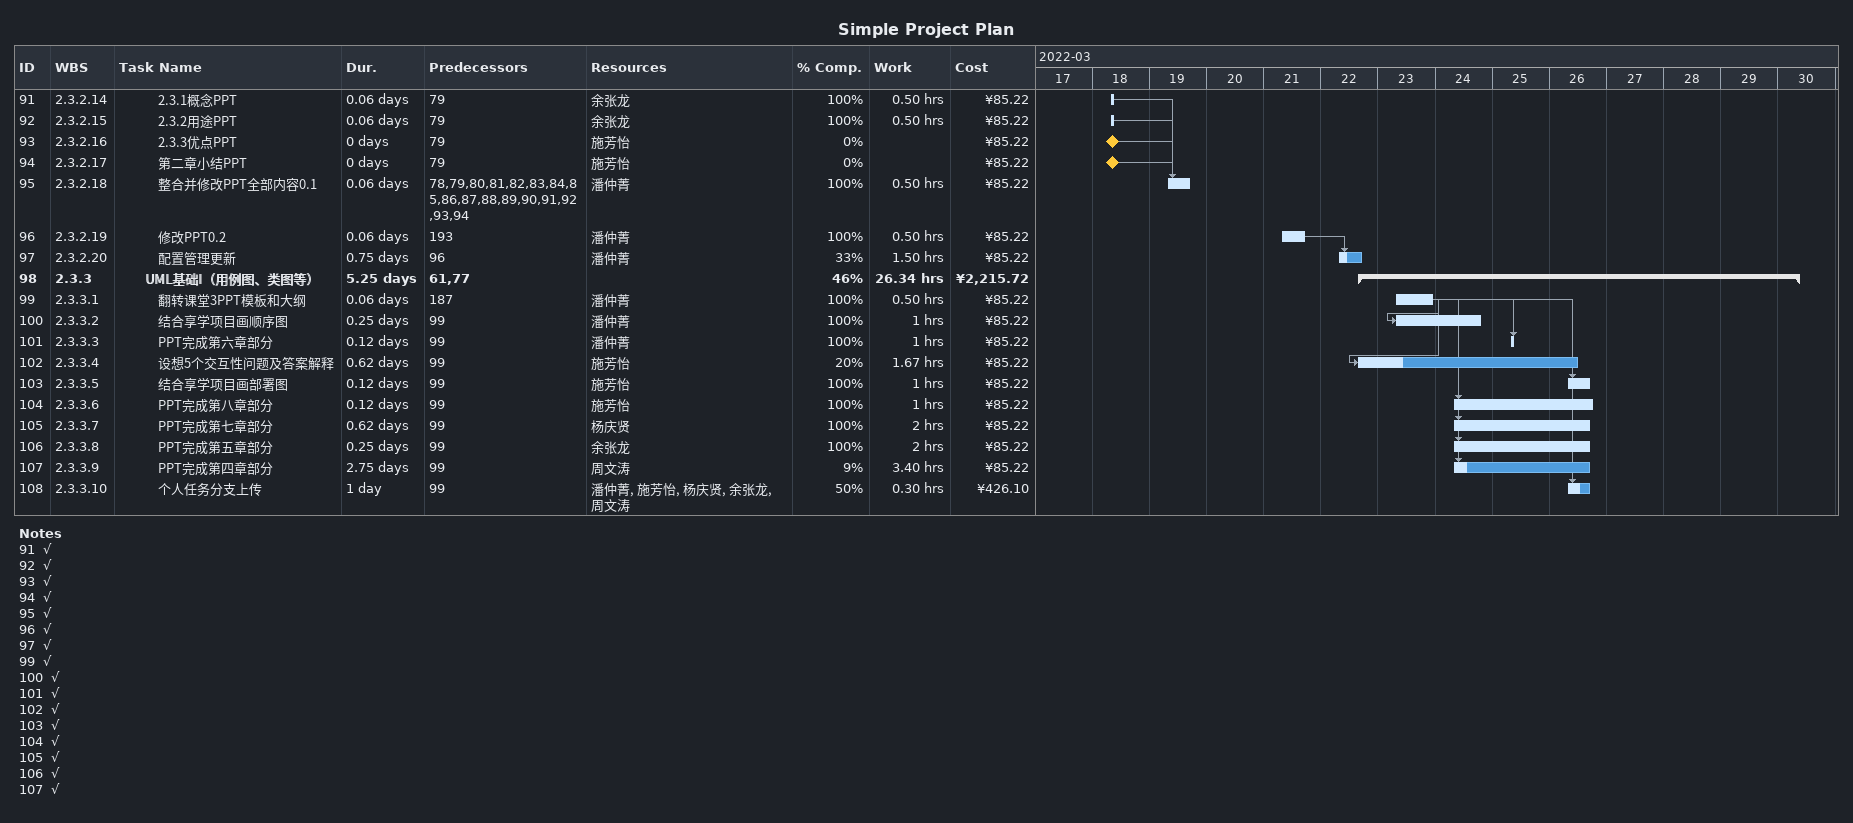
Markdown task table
Simple Project Plan

| ID | WBS | Task | Duration | Start | Finish | Predecessors | Resources | % complete | Work (h) | Cost (¥) |
|---|---|---|---|---|---|---|---|---|---|---|
| 91 | 2.3.2.14 | 2.3.1概念PPT | 0.06d | 2022-03-18 | 2022-03-18 | 79 | 余张龙 | 100 | 0.50 | 85.22 |
| 92 | 2.3.2.15 | 2.3.2用途PPT | 0.06d | 2022-03-18 | 2022-03-18 | 79 | 余张龙 | 100 | 0.50 | 85.22 |
| 93 | 2.3.2.16 | 2.3.3优点PPT | 0d | 2022-03-18 | 2022-03-18 | 79 | 施芳怡 | 0 |  | 85.22 |
| 94 | 2.3.2.17 | 第二章小结PPT | 0d | 2022-03-18 | 2022-03-18 | 79 | 施芳怡 | 0 |  | 85.22 |
| 95 | 2.3.2.18 | 整合并修改PPT全部内容0.1 | 0.06d | 2022-03-19 | 2022-03-19 | 78, 79, 80, 81, 82, 83, 84, 85, 86, 87, 88, 89, 90, 91, 92, 93, 94 | 潘仲菁 | 100 | 0.50 | 85.22 |
| 96 | 2.3.2.19 | 修改PPT0.2 | 0.06d | 2022-03-21 | 2022-03-21 | 193 | 潘仲菁 | 100 | 0.50 | 85.22 |
| 97 | 2.3.2.20 | 配置管理更新 | 0.75d | 2022-03-22 | 2022-03-22 | 96 | 潘仲菁 | 33 | 1.50 | 85.22 |
| 98 | 2.3.3 | **UML基础I（用例图、类图等）** | 5.25d | 2022-03-22 | 2022-03-30 | 61, 77 |  | 46 | 26.34 | 2215.72 |
| 99 | 2.3.3.1 | 翻转课堂3PPT模板和大纲 | 0.06d | 2022-03-23 | 2022-03-23 | 187 | 潘仲菁 | 100 | 0.50 | 85.22 |
| 100 | 2.3.3.2 | 结合享学项目画顺序图 | 0.25d | 2022-03-23 | 2022-03-24 | 99 | 潘仲菁 | 100 | 1 | 85.22 |
| 101 | 2.3.3.3 | PPT完成第六章部分 | 0.12d | 2022-03-25 | 2022-03-25 | 99 | 潘仲菁 | 100 | 1 | 85.22 |
| 102 | 2.3.3.4 | 设想5个交互性问题及答案解释 | 0.62d | 2022-03-22 | 2022-03-26 | 99 | 施芳怡 | 20 | 1.67 | 85.22 |
| 103 | 2.3.3.5 | 结合享学项目画部署图 | 0.12d | 2022-03-26 | 2022-03-26 | 99 | 施芳怡 | 100 | 1 | 85.22 |
| 104 | 2.3.3.6 | PPT完成第八章部分 | 0.12d | 2022-03-24 | 2022-03-26 | 99 | 施芳怡 | 100 | 1 | 85.22 |
| 105 | 2.3.3.7 | PPT完成第七章部分 | 0.62d | 2022-03-24 | 2022-03-26 | 99 | 杨庆贤 | 100 | 2 | 85.22 |
| 106 | 2.3.3.8 | PPT完成第五章部分 | 0.25d | 2022-03-24 | 2022-03-26 | 99 | 余张龙 | 100 | 2 | 85.22 |
| 107 | 2.3.3.9 | PPT完成第四章部分 | 2.75d | 2022-03-24 | 2022-03-26 | 99 | 周文涛 | 9 | 3.40 | 85.22 |
| 108 | 2.3.3.10 | 个人任务分支上传 | 1d | 2022-03-26 | 2022-03-26 | 99 | 潘仲菁, 施芳怡, 杨庆贤, 余张龙, 周文涛 | 50 | 0.30 | 426.10 |

Notes
- 91: √
- 92: √
- 93: √
- 94: √
- 95: √
- 96: √
- 97: √
- 99: √
- 100: √
- 101: √
- 102: √
- 103: √
- 104: √
- 105: √
- 106: √
- 107: √
